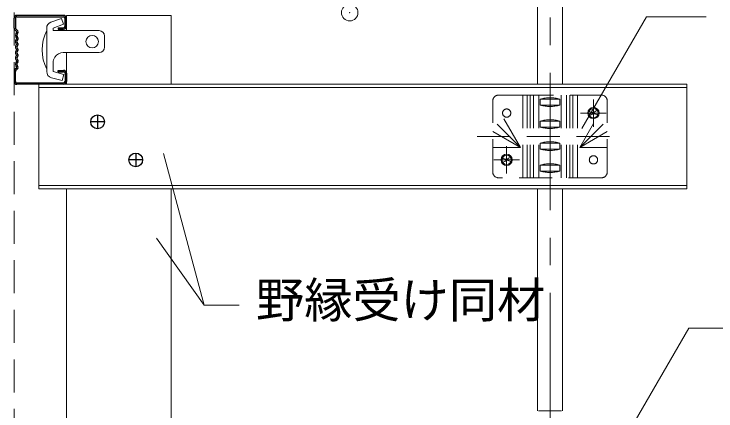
# Model space of a CAD drawing. Units: millimetres on the paper, enlarged 40 times, with parts at other scales. Extents: x -7800 to 7800, y -5387 to 5300.
# Drawn here: x 6036 to 7055, y -3738 to -3161 of the extents above; entities that cross this region are included whole.
import ezdxf
from ezdxf.enums import TextEntityAlignment as Align

# ---------------------------------------------------------------- set-up
doc = ezdxf.new("R2010")
doc.units = ezdxf.units.MM
doc.header["$LTSCALE"] = 40
doc.header["$PDMODE"] = 32
doc.header["$PDSIZE"] = 24
doc.linetypes.add('CHAIN1', pattern=[8, 5, -1, 1, -1])
doc.linetypes.add('DASHED1', pattern=[1.8, 1.2, -0.6])
for name, color, linetype, lineweight in [('4-0_中心線', 4, 'CHAIN1', 9), ('4-1_吊り材', 7, 'Continuous', 18), ('4-2_野縁受け', 3, 'Continuous', 18), ('4-3_野縁', 2, 'Continuous', 25), ('4-5_寸法', 4, 'Continuous', 9), ('4-6_文字', 7, 'Continuous', 18), ('4-A_クリップ', 7, 'Continuous', 18), ('4-B_補強金具・金具・その他', 3, 'Continuous', 18), ('4-C_ビス・アンカーボルト・強調図形', 2, 'DASHED1', 25), ('4-D_パネル', 4, 'DASHED1', 9)]:
    doc.layers.add(name, color=color, linetype=linetype, lineweight=lineweight)
doc.styles.add('ＭＳ ゴシック', font='')
doc.styles.get('ＭＳ ゴシック').set_extended_font_data('MS Gothic')

msp = doc.modelspace()

# ---------------------------------------------------------------- linework, layer by layer
at = {"layer": '4-0_中心線'}
for p, q in [((6813.91, -2285.86), (6813.91, -4207.4)), ((6813.91, -3253.72), (6813.91, -3430.1))]:
    msp.add_line(p, q, dxfattribs=at)
at = {"layer": '4-0_中心線', "linetype": 'DASHED1'}
msp.add_line((6708.18, -3338.58), (6921.19, -3338.58), dxfattribs=at)
at = {"layer": '4-1_吊り材'}
for p, q in [((6795.91, -3262.58), (6795.91, -2285.86)), ((6831.91, -3262.58), (6831.91, -2285.86)), ((6795.91, -3737.64), (6795.91, -3414.58)), ((6831.91, -3737.64), (6831.91, -3414.58)), ((6830.71, -3737.64), (6797.11, -3737.64))]:
    msp.add_line(p, q, dxfattribs=at)
at = {"layer": '4-2_野縁受け'}
for p, q in [((6111.91, -3162.58), (6111.91, -3184.73)), ((6111.91, -3216.72), (6111.91, -3262.58)), ((6071.91, -3262.58), (7012.29, -3262.58)), ((6071.91, -3414.58), (6071.91, -3262.58)), ((6071.91, -3267.38), (7012.29, -3267.38)), ((7012.29, -3262.58), (7012.29, -3414.58)), ((6071.91, -3409.78), (7012.29, -3409.78)), ((6071.91, -3414.58), (7012.29, -3414.58)), ((6111.91, -3988.58), (6111.91, -3414.58)), ((6263.91, -3988.58), (6263.91, -3414.58))]:
    msp.add_line(p, q, dxfattribs=at)
msp.add_lwpolyline([(6263.91, -3262.58), (6263.91, -3162.58), (6111.91, -3162.58)], dxfattribs=at)
at = {"layer": '4-3_野縁'}
for p, q in [((6035.91, -3180.92), (6035.91, -3166.58)), ((6035.91, -3180.93), (6035.91, -3166.58)), ((6037.91, -3166.58), (6037.91, -3180.93)), ((6037.91, -3166.58), (6037.91, -3180.93)), ((6107.91, -3162.58), (6039.78, -3162.58)), ((6040, -3164.58), (6107.91, -3164.58)), ((6109.91, -3178.58), (6109.91, -3166.58)), ((6111.91, -3178.58), (6111.91, -3166.58)), ((6039.91, -3186.58), (6037.08, -3183.76)), ((6039.91, -3186.58), (6037.08, -3183.76)), ((6038.49, -3182.34), (6041.32, -3185.17)), ((6041.32, -3185.17), (6038.49, -3182.34)), ((6099.91, -3180.58), (6107.91, -3180.58)), ((6099.91, -3180.58), (6099.91, -3182.58)), ((6099.91, -3182.58), (6107.91, -3182.58)), ((6039.91, -3238.58), (6037.08, -3241.41)), ((6035.91, -3244.24), (6035.91, -3258.59)), ((6037.91, -3258.59), (6037.91, -3244.24)), ((6041.32, -3240), (6038.49, -3242.83)), ((6099.91, -3242.58), (6107.91, -3242.58)), ((6099.91, -3244.59), (6099.91, -3242.58)), ((6099.91, -3244.59), (6107.91, -3244.59)), ((6109.91, -3246.58), (6109.91, -3258.59)), ((6111.91, -3246.58), (6111.91, -3258.59)), ((6040, -3260.58), (6107.91, -3260.58)), ((6107.91, -3262.59), (6040.08, -3262.58))]:
    msp.add_line(p, q, dxfattribs=at)
for centre, radius, start, end in [((6039.91, -3166.58), 4, 87.476, 180), ((6039.91, -3166.58), 4, 87.476, 180), ((6039.91, -3166.58), 2, 87.476, 180), ((6039.91, -3166.58), 2, 87.476, 180), ((6107.91, -3166.58), 4, 0.00299, 90.00299), ((6107.91, -3166.58), 2, 0.00299, 90.00299), ((6107.91, -3178.58), 2, 270.00299, 0.00299), ((6107.91, -3178.58), 4, 270.00299, 0.00299), ((6039.91, -3180.93), 4, 180, 225), ((6039.91, -3180.93), 4, 180, 224.99998), ((6039.91, -3180.93), 2, 179.99998, 224.99998), ((6039.91, -3180.93), 2, 180, 224.99998), ((6045.16, -3191.58), 7.25, 136.39716, 223.6028), ((6045.16, -3191.58), 5.25, 136.39716, 223.6028), ((6039.91, -3186.58), 2, 316.39717, 45), ((6042.91, -3200.58), 5, 126.86989, 233.1301), ((6042.91, -3200.58), 3, 126.86989, 233.1301), ((6039.91, -3196.58), 2, 306.86987, 43.6028), ((6042.91, -3208.59), 5, 126.86989, 233.1301), ((6042.91, -3208.59), 3, 126.86989, 233.1301), ((6039.91, -3204.59), 2, 306.86987, 53.1301), ((6042.91, -3216.59), 5, 126.86989, 233.1301), ((6042.91, -3216.59), 3, 126.86989, 233.1301), ((6039.91, -3212.59), 2, 306.86987, 53.1301), ((6039.91, -3220.58), 2, 306.86987, 53.1301), ((6042.91, -3224.58), 5, 126.86989, 233.1301), ((6045.16, -3233.58), 7.25, 136.39716, 223.6028), ((6042.91, -3224.58), 3, 126.86989, 233.1301), ((6039.91, -3228.58), 2, 316.39717, 53.1301), ((6045.16, -3233.58), 5.25, 136.39716, 223.6028), ((6039.91, -3238.58), 2, 314.99998, 43.60281), ((6039.91, -3244.24), 4, 135, 180), ((6039.91, -3244.24), 2, 135, 180), ((6107.91, -3246.58), 4, 359.99696, 89.99699), ((6107.91, -3246.58), 2, 359.99696, 89.99699), ((6039.91, -3258.59), 4, 180, 272.524), ((6039.91, -3258.59), 4, 179.99995, 272.524), ((6039.91, -3258.59), 2, 180, 272.524), ((6039.91, -3258.59), 2, 179.99995, 272.524), ((6107.91, -3258.59), 2, 269.99699, 359.99699), ((6107.91, -3258.59), 4, 269.99699, 359.99699)]:
    msp.add_arc(centre, radius, start, end, dxfattribs=at)
at = {"layer": '4-5_寸法', "color": 7}
msp.add_point((6523.13, -3158.58), dxfattribs=at)
at = {"layer": '4-6_文字'}
for p, q in [((6953.65, -3164.91), (6860, -3327.12)), ((6953.65, -3164.91), (7040.31, -3164.91)), ((6312.04, -3583.7), (6253.04, -3363.49)), ((6312.04, -3583.7), (6242.9, -3486.63)), ((6312.04, -3583.7), (6362.54, -3583.7)), ((6861.33, -3883.74), (7015.31, -3617.03)), ((7015.31, -3617.03), (7079.57, -3617.03))]:
    msp.add_line(p, q, dxfattribs=at)
at = {"layer": '4-A_クリップ'}
for p, q in [((6089.35, -3172.49), (6104.73, -3166.89)), ((6107.87, -3175.53), (6104.73, -3166.89)), ((6107.87, -3175.53), (6104.73, -3166.89)), ((6092.49, -3181.13), (6107.87, -3175.53)), ((6083.29, -3240.7), (6083.29, -3181.13)), ((6083.3, -3180.78), (6083.3, -3244.24)), ((6092.5, -3181.13), (6092.5, -3184.73)), ((6092.5, -3184.73), (6159.29, -3184.73)), ((6167.29, -3208.73), (6167.29, -3192.73)), ((6107.29, -3216.72), (6159.29, -3216.73)), ((6092.5, -3230.92), (6092.5, -3244.24)), ((6092.5, -3244.24), (6108.31, -3248.47)), ((6108.31, -3248.47), (6105.93, -3257.36)), ((6090.12, -3253.12), (6105.93, -3257.36))]:
    msp.add_line(p, q, dxfattribs=at)
msp.add_circle((6149.29, -3200.73), 9, dxfattribs=at)
for centre, radius, start, end in [((6092.49, -3181.13), 9.2, 109.99997, 180.00389), ((6139.29, -3212.7), 62.61, 153.43492, 206.56505), ((6139.29, -3212.7), 62.61, 153.43492, 206.56505), ((6159.29, -3192.73), 8, 359.99721, 89.99721), ((6159.29, -3208.73), 8, 269.99721, 359.99721), ((6107.29, -3231.52), 14.8, 89.99721, 145.41692), ((6107.29, -3231.52), 14.8, 145.91584, 179.99721), ((6092.5, -3244.24), 9.2, 180.00389, 255)]:
    msp.add_arc(centre, radius, start, end, dxfattribs=at)
at = {"layer": '4-B_補強金具・金具・その他', "linetype": 'DASHED1'}
for p, q in [((6738.91, -3278.58), (6770.91, -3278.58)), ((6770.91, -3278.58), (6856.91, -3278.58)), ((6774.24, -3278.58), (6774.24, -3398.58)), ((6780.68, -3278.58), (6780.68, -3398.58)), ((6785.09, -3278.58), (6785.09, -3398.58)), ((6790.09, -3278.58), (6790.09, -3398.58)), ((6797.75, -3278.58), (6797.75, -3398.58)), ((6830.07, -3278.58), (6830.07, -3398.58)), ((6837.72, -3278.58), (6837.72, -3398.58)), ((6842.73, -3278.58), (6842.73, -3398.58)), ((6847.14, -3278.58), (6847.14, -3398.58)), ((6853.58, -3278.58), (6853.58, -3398.58)), ((6888.91, -3278.58), (6856.91, -3278.58)), ((6730.91, -3390.58), (6730.91, -3286.58)), ((6799.75, -3284.18), (6799.75, -3292.98)), ((6828.06, -3284.18), (6799.75, -3284.18)), ((6828.06, -3284.18), (6828.06, -3292.98)), ((6876.91, -3284.71), (6876.91, -3324.72)), ((6896.91, -3390.58), (6896.91, -3286.58)), ((6799.75, -3292.98), (6828.06, -3292.98)), ((6895.29, -3304.58), (6858.3, -3304.58)), ((6770.91, -3354.58), (6730.91, -3314.58)), ((6770.91, -3354.58), (6746.81, -3312.85)), ((6799.75, -3316.18), (6799.75, -3324.98)), ((6828.06, -3316.18), (6799.75, -3316.18)), ((6828.06, -3316.18), (6828.06, -3324.98)), ((6856.91, -3354.58), (6896.91, -3314.58)), ((6856.91, -3354.58), (6876.91, -3319.94)), ((6799.75, -3324.98), (6828.06, -3324.98)), ((6770.91, -3354.58), (6730.91, -3331.49)), ((6856.91, -3354.58), (6896.91, -3331.49)), ((6799.75, -3348.18), (6799.75, -3356.98)), ((6828.06, -3348.18), (6799.75, -3348.18)), ((6828.06, -3348.18), (6828.06, -3356.98)), ((6770.91, -3354.58), (6730.91, -3354.58)), ((6750.91, -3392.45), (6750.91, -3352.45)), ((6799.75, -3356.98), (6828.06, -3356.98)), ((6856.91, -3354.58), (6896.91, -3354.58)), ((6732.52, -3372.58), (6769.51, -3372.58)), ((6799.75, -3380.18), (6799.75, -3388.98)), ((6828.06, -3380.18), (6799.75, -3380.18)), ((6828.06, -3380.18), (6828.06, -3388.98)), ((6799.75, -3388.98), (6828.06, -3388.98)), ((6888.91, -3398.58), (6738.91, -3398.58))]:
    msp.add_line(p, q, dxfattribs=at)
for centre in [(6750.91, -3304.58), (6876.91, -3372.58)]:
    msp.add_circle(centre, 6, dxfattribs=at)
for centre, radius, start, end in [((6738.91, -3286.58), 8, 90, 180), ((6888.91, -3286.58), 8, 0, 90), ((6813.91, -3333.26), 51.08, 73.91376, 106.08623), ((6813.91, -3243.9), 51.08, 253.91376, 286.08623), ((6813.91, -3365.26), 51.08, 73.91376, 106.08623), ((6813.91, -3275.9), 51.08, 253.91376, 286.08623), ((6813.91, -3397.26), 51.08, 73.91376, 106.08623), ((6813.91, -3307.9), 51.08, 253.91376, 286.08623), ((6813.91, -3429.26), 51.08, 73.91376, 106.08623), ((6738.91, -3390.58), 8, 180, 270), ((6813.91, -3339.9), 51.08, 253.91376, 286.08623), ((6888.91, -3390.58), 8, 270, 0)]:
    msp.add_arc(centre, radius, start, end, dxfattribs=at)
at = {"layer": '4-C_ビス・アンカーボルト・強調図形', "linetype": 'Continuous'}
for p, q in [((6157.19, -3307.34), (6157.19, -3327.34)), ((6167.19, -3317.34), (6147.19, -3317.34)), ((6212.54, -3362.7), (6212.54, -3382.7)), ((6222.54, -3372.7), (6202.54, -3372.7))]:
    msp.add_line(p, q, dxfattribs=at)
at = {"layer": '4-C_ビス・アンカーボルト・強調図形', "color": 3, "linetype": 'Continuous', "lineweight": 18}
for centre, radius in [((6876.91, -3304.58), 8.2), ((6876.91, -3304.58), 6.8), ((6750.91, -3372.58), 8.2), ((6750.91, -3372.58), 6.8)]:
    msp.add_circle(centre, radius, dxfattribs=at)
at = {"layer": '4-C_ビス・アンカーボルト・強調図形', "linetype": 'Continuous'}
for centre in [(6157.19, -3317.34), (6212.54, -3372.7)]:
    msp.add_circle(centre, 10, dxfattribs=at)
at = {"layer": '4-C_ビス・アンカーボルト・強調図形', "color": 3, "linetype": 'Continuous', "lineweight": 18}
for centre, radius, start, end in [((6869.48, -3315.75), 13.41, 56.37852, 85.75327), ((6868.51, -3297.55), 10.95, 283.87134, 320.06015), ((6884.33, -3293.42), 13.41, 236.37851, 265.75325), ((6885.3, -3311.61), 10.95, 103.87132, 140.06013), ((6743.48, -3383.75), 13.41, 56.37852, 85.75327), ((6759.3, -3379.61), 10.95, 103.87132, 140.06013), ((6742.51, -3365.55), 10.95, 283.87134, 320.06015), ((6758.33, -3361.42), 13.41, 236.37851, 265.75325)]:
    msp.add_arc(centre, radius, start, end, dxfattribs=at)
at = {"layer": '4-D_パネル'}
msp.add_line((6035.91, -3158.58), (6035.91, -4278.58), dxfattribs=at)

# ---------------------------------------------------------------- texts
at = {"layer": '4-6_文字', "style": 'ＭＳ ゴシック'}
msp.add_text('野縁受け同材', height=51.32, dxfattribs=at).set_placement((6387.07, -3617.36), align=Align.BOTTOM_LEFT)

doc.saveas('drawing.dxf')
